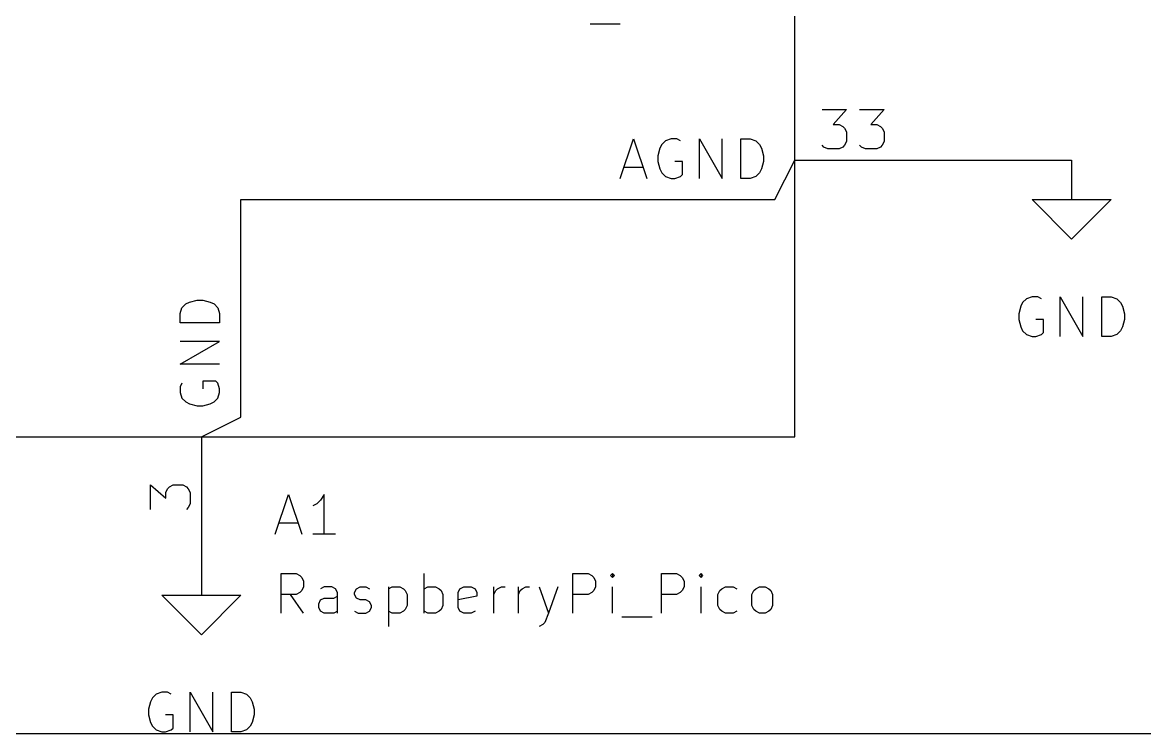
# Model space of a CAD drawing. Header units: inches. Extents: x 0.4 to 11.3, y -7.9 to -0.4.
# Drawn here: x 5.524 to 6.942, y -5.275 to -4.376 of the extents above; entities that cross this region are included whole.
import ezdxf

# ---------------------------------------------------------------- set-up
doc = ezdxf.new("R2010")
doc.units = ezdxf.units.IN
doc.header["$MEASUREMENT"] = 0
for name, color, linetype in [('GREENSIXTYFIVE', 129, 'CONTINUOUS'), ('LIGHTBLUE', 172, 'CONTINUOUS'), ('LIGHTGREEN', 92, 'CONTINUOUS'), ('LIGHTRED', 12, 'CONTINUOUS'), ('RED', 14, 'CONTINUOUS'), ('WHITE', 250, 'CONTINUOUS')]:
    doc.layers.add(name, color=color, linetype=linetype)

msp = doc.modelspace()

# ---------------------------------------------------------------- linework, layer by layer
at = {"layer": 'GREENSIXTYFIVE', "linetype": 'CONTINUOUS'}
for p, q in [((6.2414, -4.3779), (6.2795, -4.3779)), ((6.2414, -4.3779), (6.2795, -4.3779)), ((6.2795, -4.5731), (6.2962, -4.5231)), ((6.2795, -4.5731), (6.2962, -4.5231)), ((6.2962, -4.5231), (6.3129, -4.5731)), ((6.2962, -4.5231), (6.3129, -4.5731)), ((6.3438, -4.5231), (6.3367, -4.5255)), ((6.3438, -4.5231), (6.3367, -4.5255)), ((6.3509, -4.5231), (6.3438, -4.5231)), ((6.3509, -4.5231), (6.3438, -4.5231)), ((6.3557, -4.5255), (6.3509, -4.5231)), ((6.3557, -4.5255), (6.3509, -4.5231)), ((6.3795, -4.5731), (6.3795, -4.5231)), ((6.3795, -4.5231), (6.4081, -4.5731)), ((6.3795, -4.5731), (6.3795, -4.5231)), ((6.3795, -4.5231), (6.4081, -4.5731)), ((6.4081, -4.5731), (6.4081, -4.5231)), ((6.4081, -4.5731), (6.4081, -4.5231)), ((6.4319, -4.5731), (6.4319, -4.5231)), ((6.4319, -4.5231), (6.4438, -4.5231)), ((6.4319, -4.5731), (6.4319, -4.5231)), ((6.4319, -4.5231), (6.4438, -4.5231)), ((6.4438, -4.5231), (6.4509, -4.5255)), ((6.4438, -4.5231), (6.4509, -4.5255)), ((6.3295, -4.535), (6.3271, -4.5446)), ((6.3295, -4.535), (6.3271, -4.5446)), ((6.3319, -4.5303), (6.3295, -4.535)), ((6.3319, -4.5303), (6.3295, -4.535)), ((6.3367, -4.5255), (6.3319, -4.5303)), ((6.3367, -4.5255), (6.3319, -4.5303)), ((6.4509, -4.5255), (6.4557, -4.5303)), ((6.4509, -4.5255), (6.4557, -4.5303)), ((6.4557, -4.5303), (6.4581, -4.535)), ((6.4557, -4.5303), (6.4581, -4.535)), ((6.4581, -4.535), (6.4605, -4.5446)), ((6.4581, -4.535), (6.4605, -4.5446)), ((6.3271, -4.5446), (6.3271, -4.5517)), ((6.3271, -4.5446), (6.3271, -4.5517)), ((6.3271, -4.5517), (6.3295, -4.5612)), ((6.3271, -4.5517), (6.3295, -4.5612)), ((6.3581, -4.5517), (6.3486, -4.5517)), ((6.3581, -4.5517), (6.3486, -4.5517)), ((6.3581, -4.5684), (6.3581, -4.5517)), ((6.3581, -4.5684), (6.3581, -4.5517)), ((6.4605, -4.5517), (6.4581, -4.5612)), ((6.4605, -4.5517), (6.4581, -4.5612)), ((6.4605, -4.5446), (6.4605, -4.5517)), ((6.4605, -4.5446), (6.4605, -4.5517)), ((6.2843, -4.5588), (6.3081, -4.5588)), ((6.2843, -4.5588), (6.3081, -4.5588)), ((6.3295, -4.5612), (6.3319, -4.566)), ((6.3295, -4.5612), (6.3319, -4.566)), ((6.3319, -4.566), (6.3367, -4.5708)), ((6.3319, -4.566), (6.3367, -4.5708)), ((6.4557, -4.566), (6.4509, -4.5708)), ((6.4557, -4.566), (6.4509, -4.5708)), ((6.4581, -4.5612), (6.4557, -4.566)), ((6.4581, -4.5612), (6.4557, -4.566)), ((6.3367, -4.5708), (6.3438, -4.5731)), ((6.3367, -4.5708), (6.3438, -4.5731)), ((6.3438, -4.5731), (6.3486, -4.5731)), ((6.3438, -4.5731), (6.3486, -4.5731)), ((6.3486, -4.5731), (6.3557, -4.5708)), ((6.3486, -4.5731), (6.3557, -4.5708)), ((6.3557, -4.5708), (6.3581, -4.5684)), ((6.3557, -4.5708), (6.3581, -4.5684)), ((6.4438, -4.5731), (6.4319, -4.5731)), ((6.4438, -4.5731), (6.4319, -4.5731)), ((6.4509, -4.5708), (6.4438, -4.5731)), ((6.4509, -4.5708), (6.4438, -4.5731)), ((6.8, -4.7228), (6.7929, -4.7252)), ((6.8071, -4.7228), (6.8, -4.7228)), ((6.8119, -4.7252), (6.8071, -4.7228)), ((6.8357, -4.7728), (6.8357, -4.7228)), ((6.8357, -4.7228), (6.8643, -4.7728)), ((6.8643, -4.7728), (6.8643, -4.7228)), ((6.8881, -4.7728), (6.8881, -4.7228)), ((6.8881, -4.7228), (6.9, -4.7228)), ((6.9, -4.7228), (6.9071, -4.7252)), ((5.7231, -4.7438), (5.7255, -4.7367)), ((5.7231, -4.7438), (5.7255, -4.7367)), ((5.7255, -4.7367), (5.7303, -4.7319)), ((5.7255, -4.7367), (5.7303, -4.7319)), ((5.7303, -4.7319), (5.735, -4.7295)), ((5.7303, -4.7319), (5.735, -4.7295)), ((5.735, -4.7295), (5.7446, -4.7271)), ((5.735, -4.7295), (5.7446, -4.7271)), ((5.7446, -4.7271), (5.7517, -4.7271)), ((5.7446, -4.7271), (5.7517, -4.7271)), ((5.7517, -4.7271), (5.7612, -4.7295)), ((5.7517, -4.7271), (5.7612, -4.7295)), ((5.7612, -4.7295), (5.766, -4.7319)), ((5.7612, -4.7295), (5.766, -4.7319)), ((5.766, -4.7319), (5.7708, -4.7367)), ((5.766, -4.7319), (5.7708, -4.7367)), ((5.7708, -4.7367), (5.7731, -4.7438)), ((5.7708, -4.7367), (5.7731, -4.7438)), ((6.7857, -4.7347), (6.7833, -4.7442)), ((6.7881, -4.7299), (6.7857, -4.7347)), ((6.7929, -4.7252), (6.7881, -4.7299)), ((6.9071, -4.7252), (6.9119, -4.7299)), ((6.9119, -4.7299), (6.9143, -4.7347)), ((6.9143, -4.7347), (6.9167, -4.7442)), ((5.7231, -4.7557), (5.7231, -4.7438)), ((5.7231, -4.7557), (5.7231, -4.7438)), ((5.7731, -4.7438), (5.7731, -4.7557)), ((5.7731, -4.7438), (5.7731, -4.7557)), ((6.7833, -4.7442), (6.7833, -4.7514)), ((6.7833, -4.7514), (6.7857, -4.7609)), ((6.8143, -4.7514), (6.8048, -4.7514)), ((6.8143, -4.768), (6.8143, -4.7514)), ((6.9167, -4.7514), (6.9143, -4.7609)), ((6.9167, -4.7442), (6.9167, -4.7514)), ((5.7731, -4.7557), (5.7231, -4.7557)), ((5.7731, -4.7557), (5.7231, -4.7557)), ((6.7857, -4.7609), (6.7881, -4.7657)), ((6.7881, -4.7657), (6.7929, -4.7704)), ((6.9119, -4.7657), (6.9071, -4.7704)), ((6.9143, -4.7609), (6.9119, -4.7657)), ((5.7231, -4.8081), (5.7731, -4.7795)), ((5.7731, -4.7795), (5.7231, -4.7795)), ((5.7231, -4.8081), (5.7731, -4.7795)), ((5.7731, -4.7795), (5.7231, -4.7795)), ((6.7929, -4.7704), (6.8, -4.7728)), ((6.8, -4.7728), (6.8048, -4.7728)), ((6.8048, -4.7728), (6.8119, -4.7704)), ((6.8119, -4.7704), (6.8143, -4.768)), ((6.9, -4.7728), (6.8881, -4.7728)), ((6.9071, -4.7704), (6.9, -4.7728)), ((5.7731, -4.8081), (5.7231, -4.8081)), ((5.7731, -4.8081), (5.7231, -4.8081)), ((5.7255, -4.8319), (5.7231, -4.8367)), ((5.7255, -4.8319), (5.7231, -4.8367)), ((5.7684, -4.8295), (5.7517, -4.8295)), ((5.7517, -4.8295), (5.7517, -4.839)), ((5.7684, -4.8295), (5.7517, -4.8295)), ((5.7517, -4.8295), (5.7517, -4.839)), ((5.7708, -4.8319), (5.7684, -4.8295)), ((5.7708, -4.8319), (5.7684, -4.8295)), ((5.7731, -4.839), (5.7708, -4.8319)), ((5.7731, -4.839), (5.7708, -4.8319)), ((5.7231, -4.8367), (5.7231, -4.8438)), ((5.7231, -4.8367), (5.7231, -4.8438)), ((5.7231, -4.8438), (5.7255, -4.8509)), ((5.7231, -4.8438), (5.7255, -4.8509)), ((5.7708, -4.8509), (5.7731, -4.8438)), ((5.7708, -4.8509), (5.7731, -4.8438)), ((5.7731, -4.8438), (5.7731, -4.839)), ((5.7731, -4.8438), (5.7731, -4.839)), ((5.7255, -4.8509), (5.7303, -4.8557)), ((5.7255, -4.8509), (5.7303, -4.8557)), ((5.7303, -4.8557), (5.735, -4.8581)), ((5.7303, -4.8557), (5.735, -4.8581)), ((5.735, -4.8581), (5.7446, -4.8605)), ((5.735, -4.8581), (5.7446, -4.8605)), ((5.7446, -4.8605), (5.7517, -4.8605)), ((5.7446, -4.8605), (5.7517, -4.8605)), ((5.7517, -4.8605), (5.7612, -4.8581)), ((5.7517, -4.8605), (5.7612, -4.8581)), ((5.7612, -4.8581), (5.766, -4.8557)), ((5.7612, -4.8581), (5.766, -4.8557)), ((5.766, -4.8557), (5.7708, -4.8509)), ((5.766, -4.8557), (5.7708, -4.8509)), ((5.8435, -5.0228), (5.8602, -4.9728)), ((5.8435, -5.0228), (5.8602, -4.9728)), ((5.8602, -4.9728), (5.8769, -5.0228)), ((5.8602, -4.9728), (5.8769, -5.0228)), ((5.9054, -4.9728), (5.9007, -4.9799)), ((5.9054, -4.9728), (5.9007, -4.9799)), ((5.9054, -5.0228), (5.9054, -4.9728)), ((5.9054, -5.0228), (5.9054, -4.9728)), ((5.8959, -4.9847), (5.8911, -4.9871)), ((5.8959, -4.9847), (5.8911, -4.9871)), ((5.9007, -4.9799), (5.8959, -4.9847)), ((5.9007, -4.9799), (5.8959, -4.9847)), ((5.8483, -5.0085), (5.8721, -5.0085)), ((5.8483, -5.0085), (5.8721, -5.0085)), ((5.9197, -5.0228), (5.8911, -5.0228)), ((5.9197, -5.0228), (5.8911, -5.0228)), ((5.8507, -5.1228), (5.8507, -5.0728)), ((5.8507, -5.0728), (5.8697, -5.0728)), ((5.8507, -5.1228), (5.8507, -5.0728)), ((5.8507, -5.0728), (5.8697, -5.0728)), ((5.8697, -5.0728), (5.8745, -5.0752)), ((5.8697, -5.0728), (5.8745, -5.0752)), ((5.8745, -5.0752), (5.8769, -5.0776)), ((5.8745, -5.0752), (5.8769, -5.0776)), ((5.8769, -5.0776), (5.8792, -5.0823)), ((5.8769, -5.0776), (5.8792, -5.0823)), ((6.0316, -5.1228), (6.0316, -5.0728)), ((6.0316, -5.1228), (6.0316, -5.0728)), ((6.2197, -5.1228), (6.2197, -5.0728)), ((6.2197, -5.0728), (6.2388, -5.0728)), ((6.2197, -5.1228), (6.2197, -5.0728)), ((6.2197, -5.0728), (6.2388, -5.0728)), ((6.2388, -5.0728), (6.2435, -5.0752)), ((6.2388, -5.0728), (6.2435, -5.0752)), ((6.2435, -5.0752), (6.2459, -5.0776)), ((6.2435, -5.0752), (6.2459, -5.0776)), ((6.2459, -5.0776), (6.2483, -5.0823)), ((6.2459, -5.0776), (6.2483, -5.0823)), ((6.2697, -5.0728), (6.2673, -5.0752)), ((6.2697, -5.0728), (6.2673, -5.0752)), ((6.2673, -5.0752), (6.2697, -5.0776)), ((6.2673, -5.0752), (6.2697, -5.0776)), ((6.2721, -5.0752), (6.2697, -5.0728)), ((6.2697, -5.0728), (6.2697, -5.0776)), ((6.2721, -5.0752), (6.2697, -5.0728)), ((6.2697, -5.0728), (6.2697, -5.0776)), ((6.2697, -5.0776), (6.2721, -5.0752)), ((6.2697, -5.0776), (6.2721, -5.0752)), ((6.3316, -5.1228), (6.3316, -5.0728)), ((6.3316, -5.0728), (6.3507, -5.0728)), ((6.3316, -5.1228), (6.3316, -5.0728)), ((6.3316, -5.0728), (6.3507, -5.0728)), ((6.3507, -5.0728), (6.3554, -5.0752)), ((6.3507, -5.0728), (6.3554, -5.0752)), ((6.3554, -5.0752), (6.3578, -5.0776)), ((6.3554, -5.0752), (6.3578, -5.0776)), ((6.3578, -5.0776), (6.3602, -5.0823)), ((6.3578, -5.0776), (6.3602, -5.0823)), ((6.3816, -5.0728), (6.3792, -5.0752)), ((6.3816, -5.0728), (6.3792, -5.0752)), ((6.3792, -5.0752), (6.3816, -5.0776)), ((6.3792, -5.0752), (6.3816, -5.0776)), ((6.384, -5.0752), (6.3816, -5.0728)), ((6.3816, -5.0728), (6.3816, -5.0776)), ((6.384, -5.0752), (6.3816, -5.0728)), ((6.3816, -5.0728), (6.3816, -5.0776)), ((6.3816, -5.0776), (6.384, -5.0752)), ((6.3816, -5.0776), (6.384, -5.0752)), ((5.8792, -5.0895), (5.8769, -5.0942)), ((5.8792, -5.0895), (5.8769, -5.0942)), ((5.8792, -5.0823), (5.8792, -5.0895)), ((5.8792, -5.0823), (5.8792, -5.0895)), ((5.9054, -5.0895), (5.9007, -5.0919)), ((5.9054, -5.0895), (5.9007, -5.0919)), ((5.9149, -5.0895), (5.9054, -5.0895)), ((5.9149, -5.0895), (5.9054, -5.0895)), ((5.9197, -5.0919), (5.9149, -5.0895)), ((5.9197, -5.0919), (5.9149, -5.0895)), ((5.9221, -5.0966), (5.9197, -5.0919)), ((5.9221, -5.0966), (5.9197, -5.0919)), ((5.9435, -5.0966), (5.9459, -5.0919)), ((5.9435, -5.0966), (5.9459, -5.0919)), ((5.9459, -5.0919), (5.9507, -5.0895)), ((5.9459, -5.0919), (5.9507, -5.0895)), ((5.9507, -5.0895), (5.9578, -5.0895)), ((5.9507, -5.0895), (5.9578, -5.0895)), ((5.9578, -5.0895), (5.9626, -5.0919)), ((5.9578, -5.0895), (5.9626, -5.0919)), ((5.9864, -5.0895), (5.9864, -5.1395)), ((5.9864, -5.0919), (5.9911, -5.0895)), ((5.9864, -5.0895), (5.9864, -5.1395)), ((5.9864, -5.0919), (5.9911, -5.0895)), ((5.9911, -5.0895), (6.0007, -5.0895)), ((5.9911, -5.0895), (6.0007, -5.0895)), ((6.0007, -5.0895), (6.0054, -5.0919)), ((6.0007, -5.0895), (6.0054, -5.0919)), ((6.0054, -5.0919), (6.0078, -5.0942)), ((6.0054, -5.0919), (6.0078, -5.0942)), ((6.0316, -5.0919), (6.0364, -5.0895)), ((6.0316, -5.0919), (6.0364, -5.0895)), ((6.0364, -5.0895), (6.0459, -5.0895)), ((6.0364, -5.0895), (6.0459, -5.0895)), ((6.0459, -5.0895), (6.0507, -5.0919)), ((6.0459, -5.0895), (6.0507, -5.0919)), ((6.0507, -5.0919), (6.053, -5.0942)), ((6.0507, -5.0919), (6.053, -5.0942)), ((6.0745, -5.0966), (6.0768, -5.0919)), ((6.0745, -5.0966), (6.0768, -5.0919)), ((6.0768, -5.0919), (6.0816, -5.0895)), ((6.0768, -5.0919), (6.0816, -5.0895)), ((6.0816, -5.0895), (6.0911, -5.0895)), ((6.0816, -5.0895), (6.0911, -5.0895)), ((6.0911, -5.0895), (6.0959, -5.0919)), ((6.0911, -5.0895), (6.0959, -5.0919)), ((6.0959, -5.0919), (6.0983, -5.0966)), ((6.0959, -5.0919), (6.0983, -5.0966)), ((6.1197, -5.1228), (6.1197, -5.0895)), ((6.1197, -5.1228), (6.1197, -5.0895)), ((6.1221, -5.0942), (6.1245, -5.0919)), ((6.1221, -5.0942), (6.1245, -5.0919)), ((6.1245, -5.0919), (6.1292, -5.0895)), ((6.1245, -5.0919), (6.1292, -5.0895)), ((6.1292, -5.0895), (6.134, -5.0895)), ((6.1292, -5.0895), (6.134, -5.0895)), ((6.1507, -5.1228), (6.1507, -5.0895)), ((6.1507, -5.1228), (6.1507, -5.0895)), ((6.153, -5.0942), (6.1554, -5.0919)), ((6.153, -5.0942), (6.1554, -5.0919)), ((6.1554, -5.0919), (6.1602, -5.0895)), ((6.1554, -5.0919), (6.1602, -5.0895)), ((6.1602, -5.0895), (6.1649, -5.0895)), ((6.1602, -5.0895), (6.1649, -5.0895)), ((6.1769, -5.0895), (6.1888, -5.1228)), ((6.1769, -5.0895), (6.1888, -5.1228)), ((6.2007, -5.0895), (6.1888, -5.1228)), ((6.2007, -5.0895), (6.1888, -5.1228)), ((6.2483, -5.0895), (6.2459, -5.0942)), ((6.2483, -5.0895), (6.2459, -5.0942)), ((6.2483, -5.0823), (6.2483, -5.0895)), ((6.2483, -5.0823), (6.2483, -5.0895)), ((6.2697, -5.1228), (6.2697, -5.0895)), ((6.2697, -5.1228), (6.2697, -5.0895)), ((6.3602, -5.0895), (6.3578, -5.0942)), ((6.3602, -5.0895), (6.3578, -5.0942)), ((6.3602, -5.0823), (6.3602, -5.0895)), ((6.3602, -5.0823), (6.3602, -5.0895)), ((6.3816, -5.1228), (6.3816, -5.0895)), ((6.3816, -5.1228), (6.3816, -5.0895)), ((6.4054, -5.0942), (6.4078, -5.0919)), ((6.4054, -5.0942), (6.4078, -5.0919)), ((6.4078, -5.0919), (6.4126, -5.0895)), ((6.4078, -5.0919), (6.4126, -5.0895)), ((6.4126, -5.0895), (6.4221, -5.0895)), ((6.4126, -5.0895), (6.4221, -5.0895)), ((6.4221, -5.0895), (6.4269, -5.0919)), ((6.4221, -5.0895), (6.4269, -5.0919)), ((6.4483, -5.0942), (6.4507, -5.0919)), ((6.4483, -5.0942), (6.4507, -5.0919)), ((6.4507, -5.0919), (6.4554, -5.0895)), ((6.4507, -5.0919), (6.4554, -5.0895)), ((6.4554, -5.0895), (6.4626, -5.0895)), ((6.4554, -5.0895), (6.4626, -5.0895)), ((6.4626, -5.0895), (6.4673, -5.0919)), ((6.4626, -5.0895), (6.4673, -5.0919)), ((6.4673, -5.0919), (6.4697, -5.0942)), ((6.4673, -5.0919), (6.4697, -5.0942)), ((5.8697, -5.099), (5.8507, -5.099)), ((5.8697, -5.099), (5.8507, -5.099)), ((5.8792, -5.1228), (5.8626, -5.099)), ((5.8792, -5.1228), (5.8626, -5.099)), ((5.8745, -5.0966), (5.8697, -5.099)), ((5.8745, -5.0966), (5.8697, -5.099)), ((5.8769, -5.0942), (5.8745, -5.0966)), ((5.8769, -5.0942), (5.8745, -5.0966)), ((5.9007, -5.1061), (5.9054, -5.1038)), ((5.9007, -5.1061), (5.9054, -5.1038)), ((5.9054, -5.1038), (5.9173, -5.1038)), ((5.9054, -5.1038), (5.9173, -5.1038)), ((5.9173, -5.1038), (5.9221, -5.1014)), ((5.9173, -5.1038), (5.9221, -5.1014)), ((5.9221, -5.1228), (5.9221, -5.0966)), ((5.9221, -5.1228), (5.9221, -5.0966)), ((5.9435, -5.099), (5.9435, -5.0966)), ((5.9435, -5.099), (5.9435, -5.0966)), ((5.9459, -5.1038), (5.9435, -5.099)), ((5.9459, -5.1038), (5.9435, -5.099)), ((5.9507, -5.1061), (5.9459, -5.1038)), ((5.9507, -5.1061), (5.9459, -5.1038)), ((6.0078, -5.0942), (6.0102, -5.099)), ((6.0078, -5.0942), (6.0102, -5.099)), ((6.0102, -5.099), (6.0102, -5.1133)), ((6.0102, -5.099), (6.0102, -5.1133)), ((6.053, -5.0942), (6.0554, -5.099)), ((6.053, -5.0942), (6.0554, -5.099)), ((6.0554, -5.099), (6.0554, -5.1133)), ((6.0554, -5.099), (6.0554, -5.1133)), ((6.0745, -5.1157), (6.0745, -5.0966)), ((6.0745, -5.1157), (6.0745, -5.0966)), ((6.0983, -5.1014), (6.0745, -5.1061)), ((6.0983, -5.1014), (6.0745, -5.1061)), ((6.0983, -5.0966), (6.0983, -5.1014)), ((6.0983, -5.0966), (6.0983, -5.1014)), ((6.1197, -5.099), (6.1221, -5.0942)), ((6.1197, -5.099), (6.1221, -5.0942)), ((6.1507, -5.099), (6.153, -5.0942)), ((6.1507, -5.099), (6.153, -5.0942)), ((6.2388, -5.099), (6.2197, -5.099)), ((6.2388, -5.099), (6.2197, -5.099)), ((6.2435, -5.0966), (6.2388, -5.099)), ((6.2435, -5.0966), (6.2388, -5.099)), ((6.2459, -5.0942), (6.2435, -5.0966)), ((6.2459, -5.0942), (6.2435, -5.0966)), ((6.3507, -5.099), (6.3316, -5.099)), ((6.3507, -5.099), (6.3316, -5.099)), ((6.3554, -5.0966), (6.3507, -5.099)), ((6.3554, -5.0966), (6.3507, -5.099)), ((6.3578, -5.0942), (6.3554, -5.0966)), ((6.3578, -5.0942), (6.3554, -5.0966)), ((6.403, -5.099), (6.4054, -5.0942)), ((6.403, -5.099), (6.4054, -5.0942)), ((6.403, -5.1133), (6.403, -5.099)), ((6.403, -5.1133), (6.403, -5.099)), ((6.4459, -5.099), (6.4483, -5.0942)), ((6.4459, -5.099), (6.4483, -5.0942)), ((6.4459, -5.1133), (6.4459, -5.099)), ((6.4459, -5.1133), (6.4459, -5.099)), ((6.4697, -5.0942), (6.4721, -5.099)), ((6.4697, -5.0942), (6.4721, -5.099)), ((6.4721, -5.099), (6.4721, -5.1133)), ((6.4721, -5.099), (6.4721, -5.1133)), ((5.8983, -5.1109), (5.9007, -5.1061)), ((5.8983, -5.1109), (5.9007, -5.1061)), ((5.8983, -5.1157), (5.8983, -5.1109)), ((5.8983, -5.1157), (5.8983, -5.1109)), ((5.9007, -5.1204), (5.8983, -5.1157)), ((5.9007, -5.1204), (5.8983, -5.1157)), ((5.9578, -5.1061), (5.9507, -5.1061)), ((5.9578, -5.1061), (5.9507, -5.1061)), ((5.9626, -5.1085), (5.9578, -5.1061)), ((5.9626, -5.1085), (5.9578, -5.1061)), ((5.9649, -5.1133), (5.9626, -5.1085)), ((5.9649, -5.1133), (5.9626, -5.1085)), ((5.9626, -5.1204), (5.9649, -5.1157)), ((5.9626, -5.1204), (5.9649, -5.1157)), ((5.9649, -5.1157), (5.9649, -5.1133)), ((5.9649, -5.1157), (5.9649, -5.1133)), ((6.0078, -5.118), (6.0054, -5.1204)), ((6.0078, -5.118), (6.0054, -5.1204)), ((6.0102, -5.1133), (6.0078, -5.118)), ((6.0102, -5.1133), (6.0078, -5.118)), ((6.053, -5.118), (6.0507, -5.1204)), ((6.053, -5.118), (6.0507, -5.1204)), ((6.0554, -5.1133), (6.053, -5.118)), ((6.0554, -5.1133), (6.053, -5.118)), ((6.0768, -5.1204), (6.0745, -5.1157)), ((6.0768, -5.1204), (6.0745, -5.1157)), ((6.4054, -5.118), (6.403, -5.1133)), ((6.4054, -5.118), (6.403, -5.1133)), ((6.4078, -5.1204), (6.4054, -5.118)), ((6.4078, -5.1204), (6.4054, -5.118)), ((6.4483, -5.118), (6.4459, -5.1133)), ((6.4483, -5.118), (6.4459, -5.1133)), ((6.4507, -5.1204), (6.4483, -5.118)), ((6.4507, -5.1204), (6.4483, -5.118)), ((6.4697, -5.118), (6.4673, -5.1204)), ((6.4697, -5.118), (6.4673, -5.1204)), ((6.4721, -5.1133), (6.4697, -5.118)), ((6.4721, -5.1133), (6.4697, -5.118)), ((5.9054, -5.1228), (5.9007, -5.1204)), ((5.9054, -5.1228), (5.9007, -5.1204)), ((5.9173, -5.1228), (5.9054, -5.1228)), ((5.9173, -5.1228), (5.9054, -5.1228)), ((5.9221, -5.1204), (5.9173, -5.1228)), ((5.9221, -5.1204), (5.9173, -5.1228)), ((5.9435, -5.1204), (5.9483, -5.1228)), ((5.9435, -5.1204), (5.9483, -5.1228)), ((5.9483, -5.1228), (5.9578, -5.1228)), ((5.9483, -5.1228), (5.9578, -5.1228)), ((5.9578, -5.1228), (5.9626, -5.1204)), ((5.9578, -5.1228), (5.9626, -5.1204)), ((5.9911, -5.1228), (5.9864, -5.1204)), ((5.9911, -5.1228), (5.9864, -5.1204)), ((6.0007, -5.1228), (5.9911, -5.1228)), ((6.0007, -5.1228), (5.9911, -5.1228)), ((6.0054, -5.1204), (6.0007, -5.1228)), ((6.0054, -5.1204), (6.0007, -5.1228)), ((6.0364, -5.1228), (6.0316, -5.1204)), ((6.0364, -5.1228), (6.0316, -5.1204)), ((6.0459, -5.1228), (6.0364, -5.1228)), ((6.0459, -5.1228), (6.0364, -5.1228)), ((6.0507, -5.1204), (6.0459, -5.1228)), ((6.0507, -5.1204), (6.0459, -5.1228)), ((6.0816, -5.1228), (6.0768, -5.1204)), ((6.0816, -5.1228), (6.0768, -5.1204)), ((6.0911, -5.1228), (6.0816, -5.1228)), ((6.0911, -5.1228), (6.0816, -5.1228)), ((6.0959, -5.1204), (6.0911, -5.1228)), ((6.0959, -5.1204), (6.0911, -5.1228)), ((6.1888, -5.1228), (6.184, -5.1347)), ((6.1888, -5.1228), (6.184, -5.1347)), ((6.2816, -5.1276), (6.3197, -5.1276)), ((6.2816, -5.1276), (6.3197, -5.1276)), ((6.4126, -5.1228), (6.4078, -5.1204)), ((6.4126, -5.1228), (6.4078, -5.1204)), ((6.4221, -5.1228), (6.4126, -5.1228)), ((6.4221, -5.1228), (6.4126, -5.1228)), ((6.4269, -5.1204), (6.4221, -5.1228)), ((6.4269, -5.1204), (6.4221, -5.1228)), ((6.4554, -5.1228), (6.4507, -5.1204)), ((6.4554, -5.1228), (6.4507, -5.1204)), ((6.4626, -5.1228), (6.4554, -5.1228)), ((6.4626, -5.1228), (6.4554, -5.1228)), ((6.4673, -5.1204), (6.4626, -5.1228)), ((6.4673, -5.1204), (6.4626, -5.1228)), ((6.1816, -5.1371), (6.1769, -5.1395)), ((6.1816, -5.1371), (6.1769, -5.1395)), ((6.184, -5.1347), (6.1816, -5.1371)), ((6.184, -5.1347), (6.1816, -5.1371)), ((5.6881, -5.2299), (5.6857, -5.2347)), ((5.6881, -5.2299), (5.6857, -5.2347)), ((5.6929, -5.2252), (5.6881, -5.2299)), ((5.6929, -5.2252), (5.6881, -5.2299)), ((5.7, -5.2228), (5.6929, -5.2252)), ((5.7, -5.2228), (5.6929, -5.2252)), ((5.7071, -5.2228), (5.7, -5.2228)), ((5.7071, -5.2228), (5.7, -5.2228)), ((5.7119, -5.2252), (5.7071, -5.2228)), ((5.7119, -5.2252), (5.7071, -5.2228)), ((5.7357, -5.2728), (5.7357, -5.2228)), ((5.7357, -5.2228), (5.7643, -5.2728)), ((5.7357, -5.2728), (5.7357, -5.2228)), ((5.7357, -5.2228), (5.7643, -5.2728)), ((5.7643, -5.2728), (5.7643, -5.2228)), ((5.7643, -5.2728), (5.7643, -5.2228)), ((5.7881, -5.2728), (5.7881, -5.2228)), ((5.7881, -5.2228), (5.8, -5.2228)), ((5.7881, -5.2728), (5.7881, -5.2228)), ((5.7881, -5.2228), (5.8, -5.2228)), ((5.8, -5.2228), (5.8071, -5.2252)), ((5.8, -5.2228), (5.8071, -5.2252)), ((5.8071, -5.2252), (5.8119, -5.2299)), ((5.8071, -5.2252), (5.8119, -5.2299)), ((5.8119, -5.2299), (5.8143, -5.2347)), ((5.8119, -5.2299), (5.8143, -5.2347)), ((5.6857, -5.2347), (5.6833, -5.2442)), ((5.6857, -5.2347), (5.6833, -5.2442)), ((5.6833, -5.2442), (5.6833, -5.2514)), ((5.6833, -5.2442), (5.6833, -5.2514)), ((5.8143, -5.2347), (5.8167, -5.2442)), ((5.8143, -5.2347), (5.8167, -5.2442)), ((5.8167, -5.2442), (5.8167, -5.2514)), ((5.8167, -5.2442), (5.8167, -5.2514)), ((5.6833, -5.2514), (5.6857, -5.2609)), ((5.6833, -5.2514), (5.6857, -5.2609)), ((5.6857, -5.2609), (5.6881, -5.2657)), ((5.6857, -5.2609), (5.6881, -5.2657)), ((5.7143, -5.2514), (5.7048, -5.2514)), ((5.7143, -5.2514), (5.7048, -5.2514)), ((5.7143, -5.268), (5.7143, -5.2514)), ((5.7143, -5.268), (5.7143, -5.2514)), ((5.8143, -5.2609), (5.8119, -5.2657)), ((5.8143, -5.2609), (5.8119, -5.2657)), ((5.8167, -5.2514), (5.8143, -5.2609)), ((5.8167, -5.2514), (5.8143, -5.2609)), ((5.6881, -5.2657), (5.6929, -5.2704)), ((5.6881, -5.2657), (5.6929, -5.2704)), ((5.6929, -5.2704), (5.7, -5.2728)), ((5.6929, -5.2704), (5.7, -5.2728)), ((5.7, -5.2728), (5.7048, -5.2728)), ((5.7, -5.2728), (5.7048, -5.2728)), ((5.7048, -5.2728), (5.7119, -5.2704)), ((5.7048, -5.2728), (5.7119, -5.2704)), ((5.7119, -5.2704), (5.7143, -5.268)), ((5.7119, -5.2704), (5.7143, -5.268)), ((5.8, -5.2728), (5.7881, -5.2728)), ((5.8, -5.2728), (5.7881, -5.2728)), ((5.8071, -5.2704), (5.8, -5.2728)), ((5.8071, -5.2704), (5.8, -5.2728)), ((5.8119, -5.2657), (5.8071, -5.2704)), ((5.8119, -5.2657), (5.8071, -5.2704))]:
    msp.add_line(p, q, dxfattribs=at)
at = {"layer": 'LIGHTBLUE', "linetype": 'CONTINUOUS'}
msp.add_line((4.025, -5.275), (7.175, -5.275), dxfattribs=at)
at = {"layer": 'LIGHTGREEN', "linetype": 'CONTINUOUS'}
msp.add_line((6.65, -4.55), (6.85, -4.55), dxfattribs=at)
at = {"layer": 'LIGHTRED', "linetype": 'CONTINUOUS'}
for p, q in [((6.5345, -4.4859), (6.5655, -4.4859)), ((6.5345, -4.4859), (6.5655, -4.4859)), ((6.5655, -4.4859), (6.5488, -4.5049)), ((6.5655, -4.4859), (6.5488, -4.5049)), ((6.5821, -4.4859), (6.6131, -4.4859)), ((6.5821, -4.4859), (6.6131, -4.4859)), ((6.6131, -4.4859), (6.5964, -4.5049)), ((6.6131, -4.4859), (6.5964, -4.5049)), ((6.5488, -4.5049), (6.556, -4.5049)), ((6.5488, -4.5049), (6.556, -4.5049)), ((6.556, -4.5049), (6.5607, -4.5073)), ((6.556, -4.5049), (6.5607, -4.5073)), ((6.5607, -4.5073), (6.5631, -4.5097)), ((6.5607, -4.5073), (6.5631, -4.5097)), ((6.5631, -4.5097), (6.5655, -4.5144)), ((6.5631, -4.5097), (6.5655, -4.5144)), ((6.5964, -4.5049), (6.6036, -4.5049)), ((6.5964, -4.5049), (6.6036, -4.5049)), ((6.6036, -4.5049), (6.6083, -4.5073)), ((6.6036, -4.5049), (6.6083, -4.5073)), ((6.6083, -4.5073), (6.6107, -4.5097)), ((6.6083, -4.5073), (6.6107, -4.5097)), ((6.6107, -4.5097), (6.6131, -4.5144)), ((6.6107, -4.5097), (6.6131, -4.5144)), ((6.5655, -4.5144), (6.5655, -4.5264)), ((6.5655, -4.5144), (6.5655, -4.5264)), ((6.6131, -4.5144), (6.6131, -4.5264)), ((6.6131, -4.5144), (6.6131, -4.5264)), ((6.5369, -4.5335), (6.5345, -4.5311)), ((6.5369, -4.5335), (6.5345, -4.5311)), ((6.5417, -4.5359), (6.5369, -4.5335)), ((6.5417, -4.5359), (6.5369, -4.5335)), ((6.556, -4.5359), (6.5417, -4.5359)), ((6.556, -4.5359), (6.5417, -4.5359)), ((6.5607, -4.5335), (6.556, -4.5359)), ((6.5607, -4.5335), (6.556, -4.5359)), ((6.5631, -4.5311), (6.5607, -4.5335)), ((6.5631, -4.5311), (6.5607, -4.5335)), ((6.5655, -4.5264), (6.5631, -4.5311)), ((6.5655, -4.5264), (6.5631, -4.5311)), ((6.5845, -4.5335), (6.5821, -4.5311)), ((6.5845, -4.5335), (6.5821, -4.5311)), ((6.5893, -4.5359), (6.5845, -4.5335)), ((6.5893, -4.5359), (6.5845, -4.5335)), ((6.6036, -4.5359), (6.5893, -4.5359)), ((6.6036, -4.5359), (6.5893, -4.5359)), ((6.6083, -4.5335), (6.6036, -4.5359)), ((6.6083, -4.5335), (6.6036, -4.5359)), ((6.6107, -4.5311), (6.6083, -4.5335)), ((6.6107, -4.5311), (6.6083, -4.5335)), ((6.6131, -4.5264), (6.6107, -4.5311)), ((6.6131, -4.5264), (6.6107, -4.5311)), ((5.6859, -4.9917), (5.6859, -4.9607)), ((5.6859, -4.9607), (5.7049, -4.9774)), ((5.6859, -4.9917), (5.6859, -4.9607)), ((5.6859, -4.9607), (5.7049, -4.9774)), ((5.7073, -4.9655), (5.7097, -4.9631)), ((5.7073, -4.9655), (5.7097, -4.9631)), ((5.7097, -4.9631), (5.7144, -4.9607)), ((5.7097, -4.9631), (5.7144, -4.9607)), ((5.7144, -4.9607), (5.7264, -4.9607)), ((5.7144, -4.9607), (5.7264, -4.9607)), ((5.7264, -4.9607), (5.7311, -4.9631)), ((5.7264, -4.9607), (5.7311, -4.9631)), ((5.7311, -4.9631), (5.7335, -4.9655)), ((5.7311, -4.9631), (5.7335, -4.9655)), ((5.7049, -4.9702), (5.7073, -4.9655)), ((5.7049, -4.9702), (5.7073, -4.9655)), ((5.7049, -4.9774), (5.7049, -4.9702)), ((5.7049, -4.9774), (5.7049, -4.9702)), ((5.7335, -4.9655), (5.7359, -4.9702)), ((5.7335, -4.9655), (5.7359, -4.9702)), ((5.7359, -4.9702), (5.7359, -4.9845)), ((5.7359, -4.9702), (5.7359, -4.9845)), ((5.7335, -4.9893), (5.7311, -4.9917)), ((5.7335, -4.9893), (5.7311, -4.9917)), ((5.7359, -4.9845), (5.7335, -4.9893)), ((5.7359, -4.9845), (5.7335, -4.9893))]:
    msp.add_line(p, q, dxfattribs=at)
at = {"layer": 'RED', "linetype": 'CONTINUOUS'}
for p, q in [((6.5, -4.9), (6.5, -2.3)), ((6.475, -4.6), (6.5, -4.55)), ((6.5, -4.55), (6.65, -4.55)), ((6.5, -4.55), (6.65, -4.55)), ((6.85, -4.55), (6.85, -4.6)), ((5.8, -4.875), (5.8, -4.6)), ((5.8, -4.6), (6.475, -4.6)), ((6.85, -4.65), (6.8, -4.6)), ((6.8, -4.6), (6.85, -4.6)), ((6.85, -4.6), (6.9, -4.6)), ((6.9, -4.6), (6.85, -4.65)), ((5.75, -4.9), (5.8, -4.875)), ((5, -4.9), (6.5, -4.9)), ((5.75, -4.9), (5.75, -5.05)), ((5.75, -4.9), (5.75, -5.05)), ((5.75, -5.05), (5.75, -5.1)), ((5.75, -5.15), (5.7, -5.1)), ((5.7, -5.1), (5.75, -5.1)), ((5.75, -5.1), (5.8, -5.1)), ((5.8, -5.1), (5.75, -5.15))]:
    msp.add_line(p, q, dxfattribs=at)
at = {"layer": 'WHITE', "linetype": 'CONTINUOUS'}
for p, q in [((6.5, -4.9), (6.5, -2.3)), ((5, -4.9), (6.5, -4.9))]:
    msp.add_line(p, q, dxfattribs=at)

doc.saveas('drawing.dxf')
